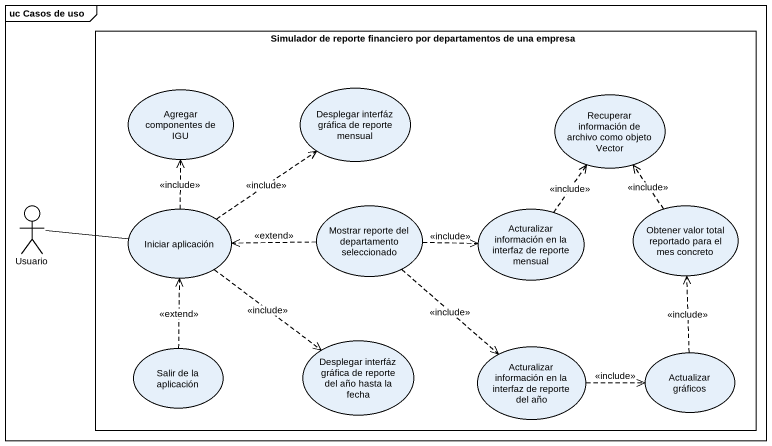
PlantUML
@startuml
mainframe uc Casos de uso
rectangle "Simulador de reporte financiero por departamentos de una empresa" as Simulador_de_reporte {
  usecase "Agregar componentes de IGU" as Agregar_componentes_de_IGU
  usecase "Desplegar interfáz gráfica de reporte mensual" as Desplegar_interfáz_gráfica
  usecase "Recuperar información de archivo como objeto Vector" as Recuperar_información_de
  usecase "Mostrar reporte del departamento seleccionado" as Mostrar_reporte_del
  usecase "Obtener valor total reportado para el mes concreto" as Obtener_valor_total
  usecase "Iniciar aplicación" as Iniciar_aplicación
  usecase "Acturalizar información en la interfaz de reporte mensual" as Acturalizar_información_en
  usecase "Salir de la aplicación" as Salir_de_la_aplicación
  usecase "Desplegar interfáz gráfica de reporte del año hasta la fecha" as Desplegar_interfáz_gráfica_2
  usecase "Acturalizar información en la interfaz de reporte del año" as Acturalizar_información_en_2
  usecase "Actualizar gráficos" as Actualizar_gráficos
}
actor Usuario
Usuario -right- Iniciar_aplicación
Mostrar_reporte_del .left.> Iniciar_aplicación : <<extend>>
Mostrar_reporte_del .right.> Acturalizar_información_en : <<include>>
Mostrar_reporte_del ..> Acturalizar_información_en_2 : <<include>>
Obtener_valor_total .up.> Recuperar_información_de : <<include>>
Iniciar_aplicación .up.> Agregar_componentes_de_IGU : <<include>>
Iniciar_aplicación .up.> Desplegar_interfáz_gráfica : <<include>>
Iniciar_aplicación ..> Desplegar_interfáz_gráfica_2 : <<include>>
Acturalizar_información_en .up.> Recuperar_información_de : <<include>>
Salir_de_la_aplicación .up.> Iniciar_aplicación : <<extend>>
Acturalizar_información_en_2 .right.> Actualizar_gráficos : <<include>>
Actualizar_gráficos .up.> Obtener_valor_total : <<include>>
@enduml
